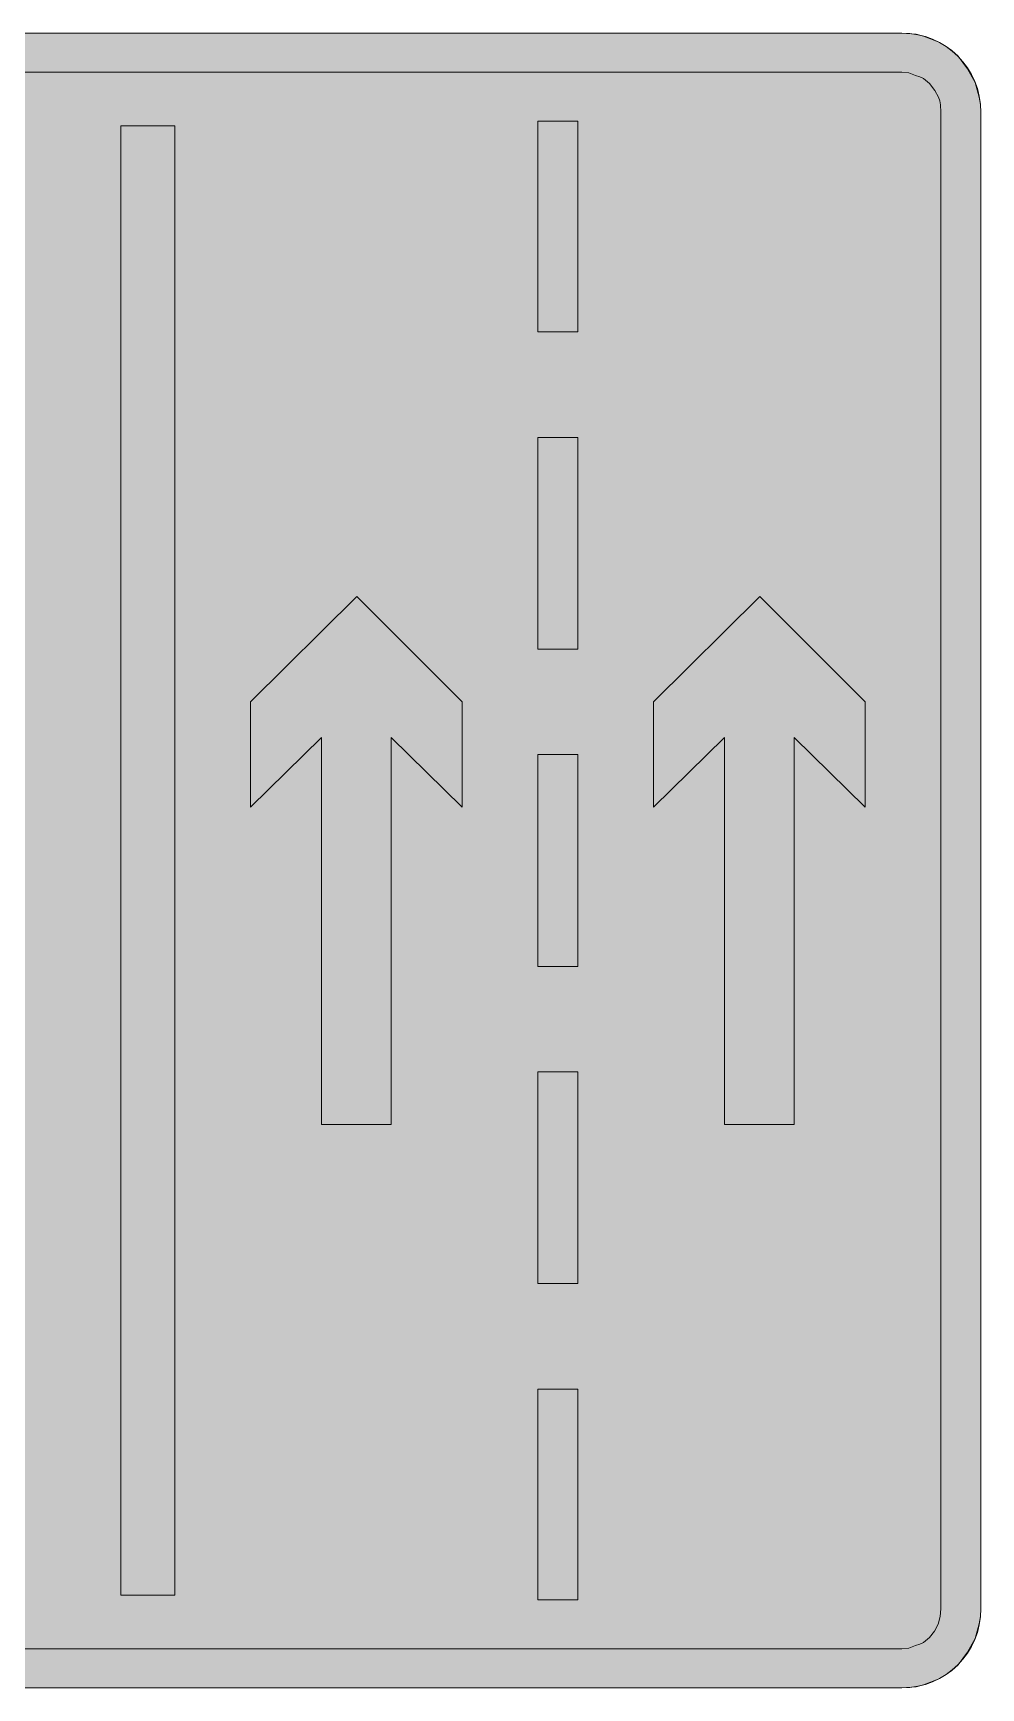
# Model space of a CAD drawing. Header units: metres. Extents: x 130 to 440, y 6 to 266.
# Drawn here: x 290.7 to 439.7, y 5.9 to 266 of the extents above; entities that cross this region are included whole.
import ezdxf

# ---------------------------------------------------------------- set-up
doc = ezdxf.new("R2010")
doc.units = ezdxf.units.M
for name, color, linetype, true_color in [('FILL_BLUE_0000FF', 7, 'Continuous', 0x0000ff), ('FILL_WHITE_FFFFFF', 7, 'Continuous', 0xffffff), ('STROKE_BLUE_0000FF', 7, 'Continuous', 0x0000ff)]:
    doc.layers.add(name, color=color, linetype=linetype, true_color=true_color)

msp = doc.modelspace()

# ---------------------------------------------------------------- hatches: boundary and pattern name
at = {"layer": 'FILL_BLUE_0000FF', "true_color": 0x0000ff}
h = msp.add_hatch(color=7, dxfattribs=at)
h.dxf.hatch_style = 1
h.paths.add_polyline_path([(427.32, 259.92), (428.4, 259.79), (429.48, 259.38), (430.12, 259.18), (430.7, 258.89), (431.64, 258.12), (432.5, 257.04), (433.08, 255.96), (433.29, 255.39), (433.4, 254.79), (433.44, 253.62), (433.44, 18.36), (433.34, 17.15), (433.01, 15.98), (432.45, 14.87), (431.64, 13.86), (430.7, 13.1), (430.12, 12.8), (429.48, 12.6), (428.4, 12.2), (427.32, 12.06), (142.02, 12.06), (140.91, 12.16), (139.79, 12.49), (138.7, 13.05), (137.7, 13.86), (136.91, 14.94), (136.26, 16.02), (136.01, 17.19), (135.9, 18.36), (135.9, 253.62), (136, 254.83), (136.33, 256.01), (136.89, 257.11), (137.7, 258.12), (138.7, 258.93), (139.79, 259.49), (140.91, 259.82), (142.02, 259.92), (427.32, 259.92)])
at = {"layer": 'FILL_WHITE_FFFFFF', "true_color": 0xffffff}
h = msp.add_hatch(color=7, dxfattribs=at)
h.dxf.hatch_style = 1
h.paths.add_polyline_path([(427.32, 266.04), (429.57, 265.86), (430.71, 265.58), (431.82, 265.14), (433, 264.67), (434.12, 264.06), (435.16, 263.32), (436.14, 262.44), (437.63, 260.44), (438.84, 258.3), (439.49, 255.96), (439.68, 254.81), (439.74, 253.62), (439.74, 18.36), (439.68, 17.17), (439.49, 16.02), (438.84, 13.68), (437.63, 11.54), (436.14, 9.54), (435.16, 8.66), (434.12, 7.92), (433, 7.31), (431.82, 6.84), (430.71, 6.4), (429.57, 6.12), (427.32, 5.94), (142.02, 5.94), (139.77, 6.12), (138.63, 6.4), (137.52, 6.84), (136.34, 7.31), (135.25, 7.92), (134.25, 8.66), (133.38, 9.54), (132.5, 10.52), (131.74, 11.54), (130.5, 13.68), (129.85, 16.02), (129.66, 17.17), (129.6, 18.36), (129.6, 253.62), (129.66, 254.73), (129.85, 255.89), (130.5, 258.3), (131.74, 260.44), (132.5, 261.46), (133.38, 262.44), (134.25, 263.32), (135.25, 264.06), (136.34, 264.67), (137.52, 265.14), (138.63, 265.58), (139.77, 265.86), (142.02, 266.04), (427.32, 266.04)])
h = msp.add_hatch(color=7, dxfattribs=at)
h.dxf.hatch_style = 1
h.paths.add_polyline_path([(313.02, 251.46), (313.02, 20.52), (304.56, 20.52), (304.56, 251.46), (313.02, 251.46)])
h = msp.add_hatch(color=7, dxfattribs=at)
h.dxf.hatch_style = 1
h.paths.add_polyline_path([(376.38, 252.18), (376.38, 219.06), (370.08, 219.06), (370.08, 252.18), (376.38, 252.18)])
h = msp.add_hatch(color=7, dxfattribs=at)
h.dxf.hatch_style = 1
h.paths.add_polyline_path([(376.38, 202.5), (376.38, 169.2), (370.08, 169.2), (370.08, 202.5), (376.38, 202.5)])
h = msp.add_hatch(color=7, dxfattribs=at)
h.dxf.hatch_style = 1
h.paths.add_polyline_path([(358.2, 144.36), (347.04, 155.34), (347.04, 94.5), (336.06, 94.5), (336.06, 155.34), (324.9, 144.36), (324.9, 160.92), (341.64, 177.48), (358.2, 160.92), (358.2, 144.36)])
h = msp.add_hatch(color=7, dxfattribs=at)
h.dxf.hatch_style = 1
h.paths.add_polyline_path([(405, 177.48), (421.56, 160.92), (421.56, 144.36), (410.4, 155.34), (410.4, 94.5), (399.42, 94.5), (399.42, 155.34), (388.26, 144.36), (388.26, 160.92), (405, 177.48)])
h = msp.add_hatch(color=7, dxfattribs=at)
h.dxf.hatch_style = 1
h.paths.add_polyline_path([(376.38, 152.64), (376.38, 119.34), (370.08, 119.34), (370.08, 152.64), (376.38, 152.64)])
h = msp.add_hatch(color=7, dxfattribs=at)
h.dxf.hatch_style = 1
h.paths.add_polyline_path([(376.38, 102.78), (376.38, 69.48), (370.08, 69.48), (370.08, 102.78), (376.38, 102.78)])
h = msp.add_hatch(color=7, dxfattribs=at)
h.dxf.hatch_style = 1
h.paths.add_polyline_path([(376.38, 52.92), (376.38, 19.8), (370.08, 19.8), (370.08, 52.92), (376.38, 52.92)])

# ---------------------------------------------------------------- linework, layer by layer
at = {"layer": 'FILL_BLUE_0000FF', "lineweight": 0, "true_color": 0x0000ff}
msp.add_lwpolyline([(142.02, 259.92), (427.32, 259.92), (428.4, 259.79), (429.48, 259.38), (430.12, 259.18), (430.7, 258.89), (431.64, 258.12), (432.5, 257.04), (433.08, 255.96), (433.29, 255.39), (433.4, 254.79), (433.44, 253.62), (433.44, 18.36), (433.34, 17.15), (433.01, 15.98), (432.45, 14.87), (431.64, 13.86), (430.7, 13.1), (430.12, 12.8), (429.48, 12.6), (428.4, 12.2), (427.32, 12.06), (142.02, 12.06)], dxfattribs=at)
at = {"layer": 'FILL_WHITE_FFFFFF', "lineweight": 0, "true_color": 0xffffff}
msp.add_lwpolyline([(142.02, 266.04), (427.32, 266.04), (429.57, 265.86), (430.71, 265.58), (431.82, 265.14), (433, 264.67), (434.12, 264.06), (435.16, 263.32), (436.14, 262.44), (437.63, 260.44), (438.84, 258.3), (439.49, 255.96), (439.68, 254.81), (439.74, 253.62), (439.74, 18.36), (439.68, 17.17), (439.49, 16.02), (438.84, 13.68), (437.63, 11.54), (436.14, 9.54), (435.16, 8.66), (434.12, 7.92), (433, 7.31), (431.82, 6.84), (430.71, 6.4), (429.57, 6.12), (427.32, 5.94), (142.02, 5.94)], dxfattribs=at)
for points in [[(313.02, 251.46), (313.02, 20.52), (304.56, 20.52), (304.56, 251.46)], [(376.38, 252.18), (376.38, 219.06), (370.08, 219.06), (370.08, 252.18)], [(376.38, 202.5), (376.38, 169.2), (370.08, 169.2), (370.08, 202.5)], [(358.2, 144.36), (347.04, 155.34), (347.04, 94.5), (336.06, 94.5), (336.06, 155.34), (324.9, 144.36), (324.9, 160.92), (341.64, 177.48), (358.2, 160.92)], [(405, 177.48), (421.56, 160.92), (421.56, 144.36), (410.4, 155.34), (410.4, 94.5), (399.42, 94.5), (399.42, 155.34), (388.26, 144.36), (388.26, 160.92)], [(376.38, 152.64), (376.38, 119.34), (370.08, 119.34), (370.08, 152.64)], [(376.38, 102.78), (376.38, 69.48), (370.08, 69.48), (370.08, 102.78)], [(376.38, 52.92), (376.38, 19.8), (370.08, 19.8), (370.08, 52.92)]]:
    msp.add_lwpolyline(points, close=True, dxfattribs=at)
at = {"layer": 'STROKE_BLUE_0000FF', "lineweight": 0, "true_color": 0x0000ff}
for points in [[(427.32, 266.04), (142.02, 266.04)], [(439.74, 253.62), (439.68, 254.89), (439.49, 256.12), (439.18, 257.31), (438.76, 258.45), (438.24, 259.53), (437.61, 260.56), (436.9, 261.51), (436.09, 262.39), (435.21, 263.2), (434.26, 263.91), (433.23, 264.54), (432.15, 265.06), (431.01, 265.48), (429.82, 265.79), (428.59, 265.98), (427.32, 266.04)], [(439.74, 18.36), (439.74, 253.62)], [(427.32, 5.94), (428.59, 6), (429.82, 6.19), (431.01, 6.5), (432.15, 6.92), (433.23, 7.44), (434.26, 8.07), (435.21, 8.78), (436.09, 9.59), (436.9, 10.47), (437.61, 11.42), (438.24, 12.45), (438.76, 13.53), (439.18, 14.67), (439.49, 15.86), (439.68, 17.09), (439.74, 18.36)], [(142.02, 5.94), (427.32, 5.94)]]:
    msp.add_lwpolyline(points, dxfattribs=at)

doc.saveas('drawing.dxf')
